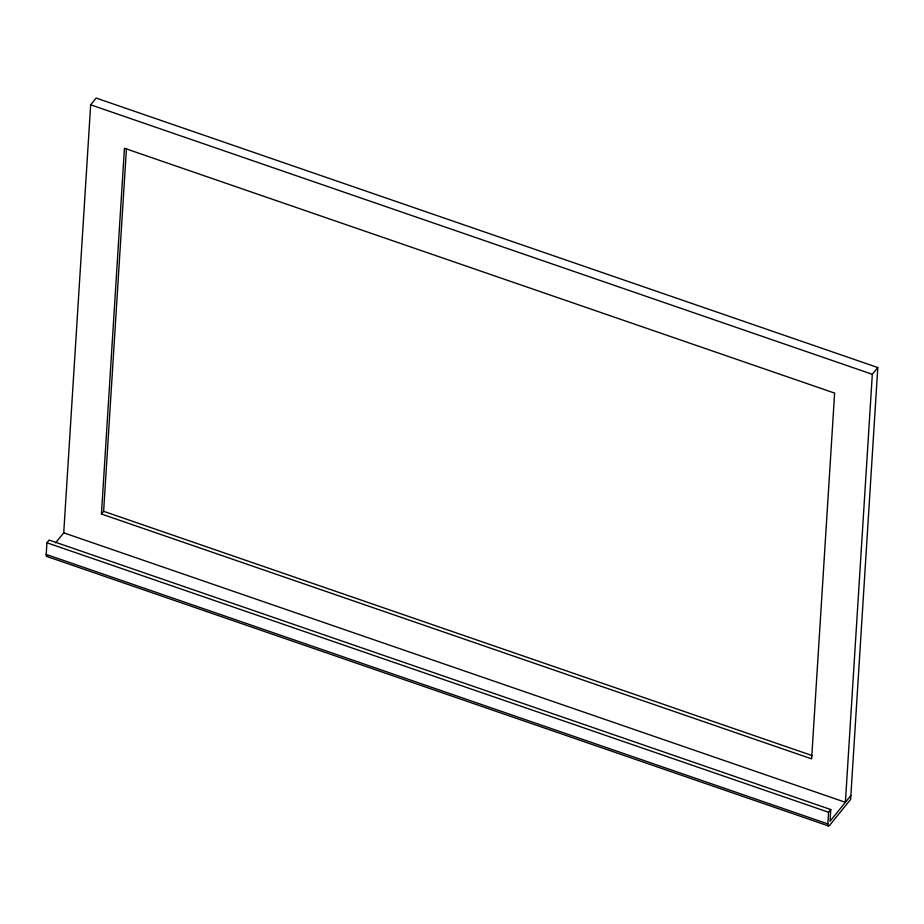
<?xml version="1.0" encoding="UTF-8"?>
<svg xmlns="http://www.w3.org/2000/svg" width="924" height="924" viewBox="0 0 924 924"><rect width="100%" height="100%" fill="white"/><g stroke="black" fill="none" stroke-linecap="round" stroke-linejoin="round"><path stroke-width="1.39" d="M47.586 556.202A4.978 1.582 -71 0 1 46.2 554.446L46.939 542.769L49.122 540.066L830.78 809.551L830.041 821.217L850.877 795.541M55.613 542.838L63.733 532.825L90.668 104.816L96.142 98.06L877.8 367.544L850.623 799.433L829.798 825.109A4.978 1.582 -71 0 1 827.858 823.919L46.2 554.446M101.432 514.01L124.44 148.256L834.626 393.104L811.619 758.858L101.432 514.01L103.627 511.307L126.449 148.441M827.858 823.919L828.585 812.254L830.78 809.551M877.8 367.544L872.314 374.301L845.391 802.298L63.733 532.825M90.668 104.816L872.314 374.301M103.627 511.307L812.45 755.682M46.939 542.769L828.585 812.254M46.674 556.398L828.32 825.883"/></g></svg>
